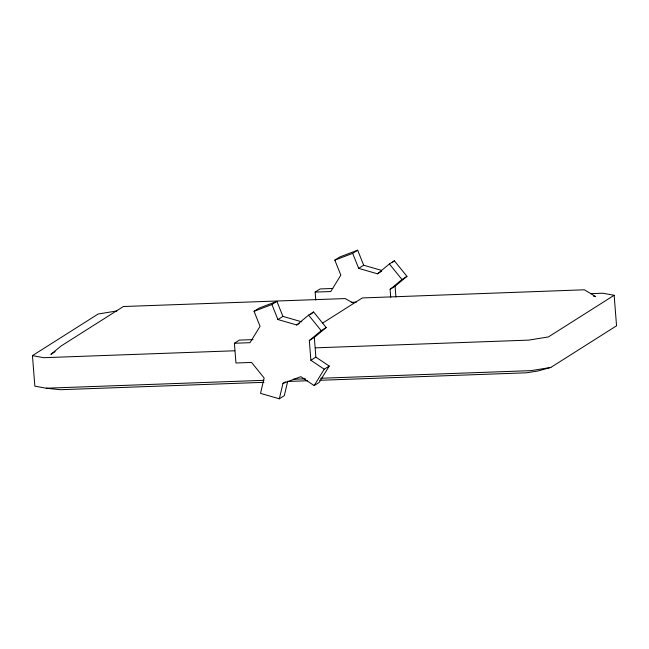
<?xml version="1.0" encoding="UTF-8"?>
<svg xmlns="http://www.w3.org/2000/svg" width="649" height="649" viewBox="0 0 649 649"><rect width="100%" height="100%" fill="white"/><g stroke="black" fill="none" stroke-linecap="round" stroke-linejoin="round"><path stroke-width="0.97" d="M253.037 339.605L239.392 340.1L234.403 343.256L235.952 363.002L251.552 362.434L264.143 377.994L260.517 393.367L279.33 398.802L282.956 383.437L285.446 381.855M287.718 381.231L284.319 395.639L279.33 398.802M282.956 383.437L300.812 376.671L314.165 385.595L324.24 369.216L329.23 366.052L315.868 357.12L314.319 337.383L326.196 327.534L313.605 311.974L308.616 315.13L296.739 324.979L277.926 319.543L271.915 304.527L276.896 301.363L282.915 316.379L301.728 321.815M329.23 366.052L319.154 382.439L314.165 385.595M310.636 314.432L313.605 311.974M381.555 270.382L363.675 265.214L357.664 250.198L352.675 253.361L358.694 268.378L377.507 273.813L389.384 263.965L394.373 260.809L406.964 276.369L395.079 286.217L390.098 289.373L390.714 297.274M392.142 262.65L394.373 260.809M324.24 369.216L310.879 360.284L309.33 340.538L321.206 330.69L326.196 327.534M390.098 289.373L401.974 279.532L406.964 276.369M263.94 382.326L60.284 389.708L46.225 388.216L34.851 386.155L32.45 355.636L98.177 313.994L116.861 310.968M55.141 351.653L50.898 354.346L61.055 346.006L123.391 306.515L345.114 298.572L353.608 303.245M234.403 343.256L249.995 342.688L260.071 326.309L254.059 311.293L259.048 308.129L276.896 301.363M315.787 299.992L315.163 292.091L330.763 291.531L340.839 275.144L334.819 260.127L339.808 256.963L357.664 250.198M315.163 292.091L320.152 288.935L332.823 288.472M277.926 319.543L282.915 316.379M358.694 268.378L363.675 265.214M296.739 324.979L299.238 323.397M377.507 273.813L381.661 271.177M322.375 323.243L362.296 297.948L584.36 289.795L595.701 296.577L593.421 296.195M309.33 340.538L314.319 337.383M310.879 360.284L315.868 357.12M319.665 380.298L526.355 372.802L537.851 371.009L550.823 367.439L616.55 325.798L614.149 295.279L548.421 336.92L528.757 340.117L315.584 347.84M334.819 260.127L352.675 253.361M254.059 311.293L271.915 304.527M550.823 367.439L531.158 370.628L320.582 378.27M351.223 302.345L356.269 302.158M590.655 293.656L602.775 293.218L614.149 295.279M234.76 350.776L43.816 357.696L32.45 355.636M46.225 388.216L263.883 380.322M293.243 379.259L305.395 378.821M287.239 381.474L307.504 380.744M389.384 263.965L401.974 279.532M308.616 315.13L321.206 330.69M395.079 286.217L395.939 297.072"/></g></svg>
